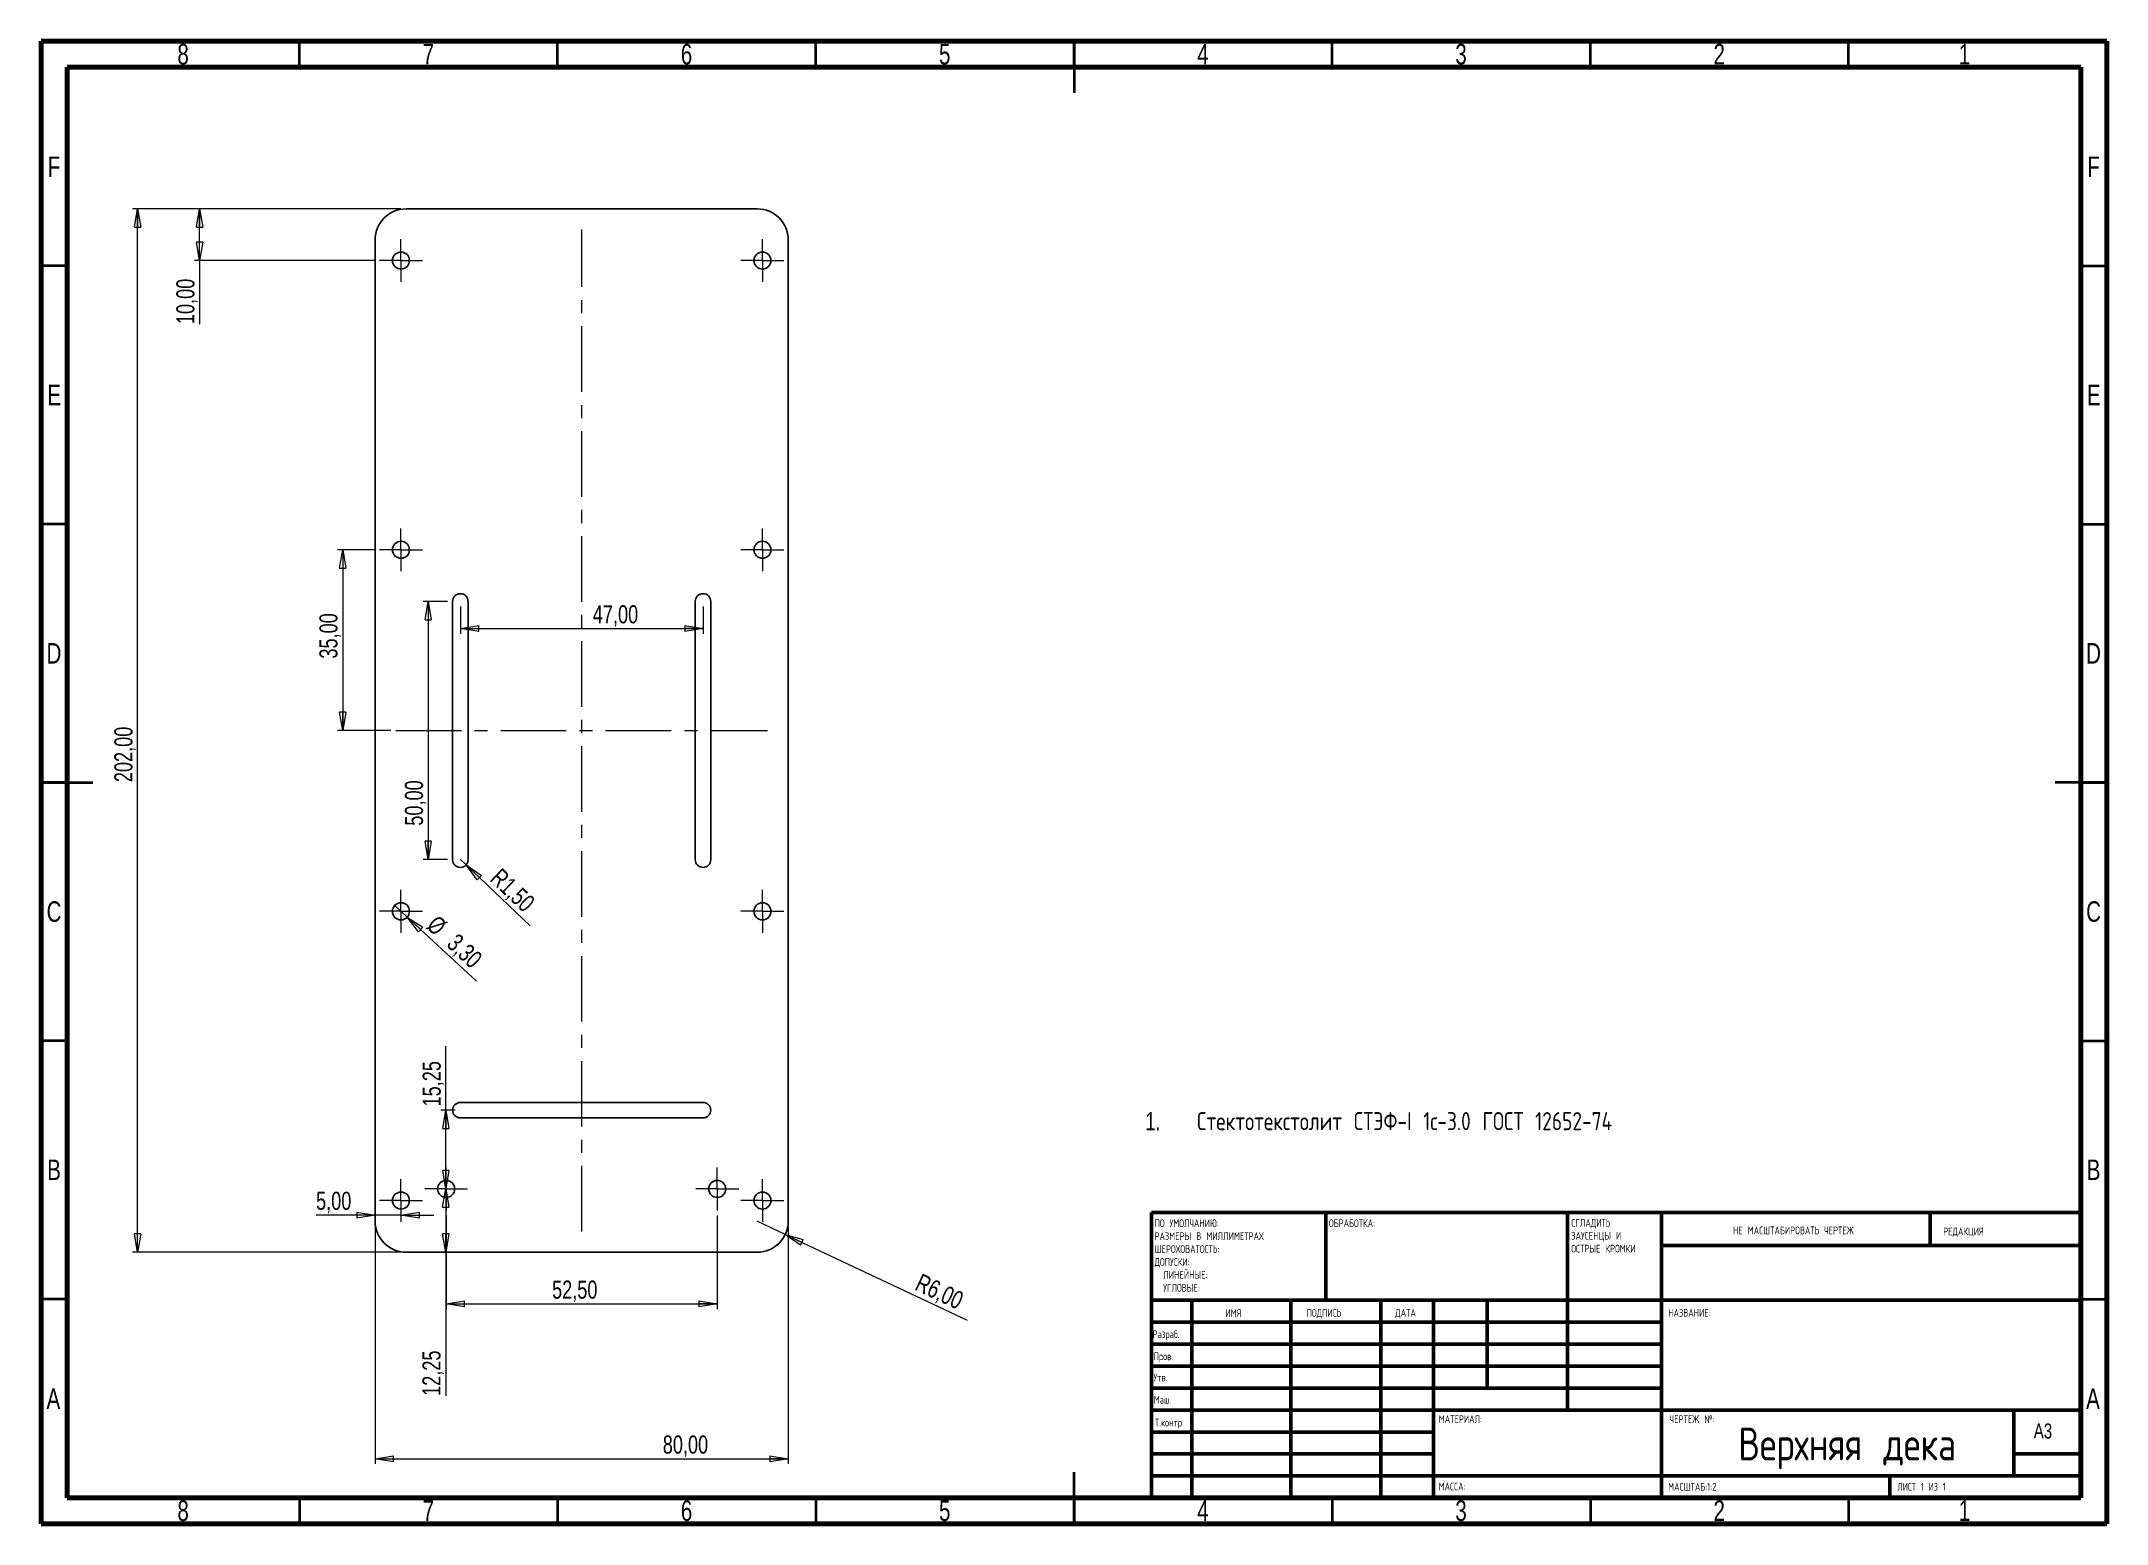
# Model space of a CAD drawing. Header units: millimetres. Extents: x 15 to 415, y 5 to 292.
import ezdxf

# ---------------------------------------------------------------- set-up
doc = ezdxf.new("R2010")
doc.units = ezdxf.units.MM
doc.linetypes.add('CENTERX2', pattern=[20.32, 12.7, -2.54, 2.54, -2.54])
doc.styles.add('SLDTEXTSTYLE0', font='TXT', dxfattribs={"width": 0.75, "bigfont": 'bigfont'})
doc.styles.add('SLDTEXTSTYLE1', font='TXT', dxfattribs={"width": 0.75})
doc.styles.add('SLDTEXTSTYLE2', font='TXT', dxfattribs={"width": 0.681818, "bigfont": 'bigfont'})
doc.dimstyles.new('SLDDIMSTYLE0', dxfattribs={"dimtxt": 3.5, "dimasz": 3.556, "dimexe": 0, "dimexo": 0.0625, "dimgap": 0.875, "dimtad": 1, "dimrnd": 1e-09, "dimzin": 12, "dimdsep": 46, "dimtxsty": 'SLDTEXTSTYLE1', "dimblk1": 'CLOSED', "dimblk2": 'CLOSED', "dimsah": 1, "dimcen": 0.09, "dimadec": 0, "dimazin": 3, "dimtfac": 1, "dimtmove": 0, "dimatfit": 0, "dimldrblk": 'CLOSED', "dimfxl": 0, "dimfrac": 2, "dimtolj": 1, "dimtzin": 12, "dimarcsym": 0})
doc.dimstyles.new('SLDDIMSTYLE1', dxfattribs={"dimtxt": 3.5, "dimasz": 3.556, "dimexe": 0, "dimexo": 0.0625, "dimgap": 0.875, "dimtad": 1, "dimrnd": 1e-09, "dimzin": 12, "dimdsep": 46, "dimtxsty": 'SLDTEXTSTYLE1', "dimblk1": 'CLOSED', "dimblk2": 'CLOSED', "dimsah": 1, "dimcen": 0.09, "dimadec": 0, "dimazin": 3, "dimtfac": 1, "dimtofl": 0, "dimtmove": 0, "dimatfit": 3, "dimldrblk": 'CLOSED', "dimfxl": 0, "dimfrac": 2, "dimtolj": 1, "dimtzin": 12, "dimarcsym": 0})
doc.dimstyles.new('SLDDIMSTYLE2', dxfattribs={"dimtxt": 3.5, "dimasz": 3.556, "dimexe": 0, "dimexo": 0.0625, "dimgap": 0.875, "dimtad": 1, "dimrnd": 1e-09, "dimzin": 12, "dimdsep": 46, "dimtxsty": 'SLDTEXTSTYLE1', "dimblk1": 'NONE', "dimblk2": 'CLOSED', "dimsah": 1, "dimcen": 0, "dimadec": 0, "dimazin": 3, "dimtfac": 1, "dimtmove": 0, "dimatfit": 3, "dimldrblk": 'NONE', "dimfxl": 0, "dimfrac": 2, "dimtolj": 1, "dimtzin": 12, "dimarcsym": 0})
doc.dimstyles.new('SLDDIMSTYLE3', dxfattribs={"dimtxt": 3.5, "dimasz": 3.556, "dimexe": 0, "dimexo": 0.0625, "dimgap": 0.875, "dimtad": 1, "dimrnd": 1e-09, "dimzin": 12, "dimdsep": 46, "dimtxsty": 'SLDTEXTSTYLE1', "dimblk1": 'CLOSED', "dimblk2": 'CLOSED', "dimsah": 1, "dimcen": 0, "dimadec": 0, "dimazin": 3, "dimtfac": 1, "dimtofl": 0, "dimtmove": 0, "dimatfit": 3, "dimldrblk": 'CLOSED', "dimfxl": 0, "dimfrac": 2, "dimtolj": 1, "dimtzin": 12, "dimarcsym": 0})

# ---------------------------------------------------------------- blocks, each defined once
blk = doc.blocks.new('SW_NOTE_0')
at = {"color": 0, "linetype": 'Continuous', "lineweight": 0, "char_height": 3.5, "attachment_point": 1}
for s, insert, style in [('1.', (-10, 4.51), 'SLDTEXTSTYLE1'), ('Стектотекстолит СТЭФ-I 1с-3.0 ГОСТ 12652-74', (0, 4.51), 'SLDTEXTSTYLE0')]:
    blk.add_mtext(s, dxfattribs=dict(at, insert=insert, style=style))
blk = doc.blocks.new('SW_NOTE_0_1')
at = {"color": 0, "linetype": 'Continuous', "lineweight": 0, "char_height": 1.5, "attachment_point": 1, "style": 'SLDTEXTSTYLE0'}
for s, insert in [('СГЛАДИТЬ', (0, 1.93)), ('ЗАУСЕНЦЫ И', (0, -0.57)), ('ОСТРЫЕ КРОМКИ', (0, -3.07))]:
    blk.add_mtext(s, dxfattribs=dict(at, insert=insert))
blk = doc.blocks.new('SW_NOTE_0_2')
at = {"color": 0, "linetype": 'Continuous', "lineweight": 0, "char_height": 1.5, "attachment_point": 1, "style": 'SLDTEXTSTYLE0'}
for s, insert in [('ПО УМОЛЧАНИЮ:', (0, 1.93)), ('РАЗМЕРЫ В МИЛЛИМЕТРАХ', (0, -0.57)), ('ШЕРОХОВАТОСТЬ:', (0, -3.07)), ('ДОПУСКИ:', (0, -5.57)), ('ЛИНЕЙНЫЕ:', (1.69, -8.07)), ('УГЛОВЫЕ:', (1.69, -10.57))]:
    blk.add_mtext(s, dxfattribs=dict(at, insert=insert))
blk = doc.blocks.new('_Closed')
at = {"color": 0, "linetype": 'ByBlock', "lineweight": -2}
for p, q in [((-1, 0.166667), (0, 0)), ((-1, 0.166667), (-1, -0.166667)), ((0, 0), (-1, -0.166667)), ((0, 0), (-1, 0))]:
    blk.add_line(p, q, dxfattribs=at)
blk = doc.blocks.new('_D')
at = {"color": 7, "linetype": 'Continuous', "lineweight": 0}
for p, q in [((79.66, 64.75), (68.21, 64.75)), ((84.66, 64.75), (79.66, 64.75)), ((84.66, 64.75), (91.01, 64.75))]:
    blk.add_line(p, q, dxfattribs=at)
at = {"color": 7, "linetype": 'Continuous', "lineweight": 18, "xscale": 3.556, "yscale": 3.556}
blk.add_blockref('_Closed', (79.66, 64.75, -1.5), dxfattribs=at)
at = {"color": 7, "linetype": 'Continuous', "lineweight": 18, "xscale": 3.556, "yscale": 3.556, "rotation": 180.0000000000004}
blk.add_blockref('_Closed', (84.66, 64.75, -1.5), dxfattribs=at)
at = {"color": 7, "linetype": 'Continuous', "lineweight": 18, "insert": (68.21, 69.26), "char_height": 3.5, "attachment_point": 1, "style": 'SLDTEXTSTYLE1'}
blk.add_mtext('5,00', dxfattribs=at)
blk = doc.blocks.new('_D_1')
at = {"color": 7, "linetype": 'Continuous', "lineweight": 0}
for p, q in [((79.66, 62.56), (79.66, 16.56)), ((159.66, 62.56), (159.66, 16.56)), ((79.66, 17.56), (159.66, 17.56))]:
    blk.add_line(p, q, dxfattribs=at)
at = {"color": 7, "linetype": 'Continuous', "lineweight": 18, "xscale": 3.556, "yscale": 3.556, "rotation": 180.0000000000004}
blk.add_blockref('_Closed', (79.66, 17.56, -1.5), dxfattribs=at)
at = {"color": 7, "linetype": 'Continuous', "lineweight": 18, "xscale": 3.556, "yscale": 3.556}
blk.add_blockref('_Closed', (159.66, 17.56, -1.5), dxfattribs=at)
at = {"color": 7, "linetype": 'Continuous', "lineweight": 18, "insert": (135.36, 22.07), "char_height": 3.5, "attachment_point": 1, "style": 'SLDTEXTSTYLE1'}
blk.add_mtext('80,00', dxfattribs=at)
blk = doc.blocks.new('_D_2')
at = {"color": 7, "linetype": 'Continuous', "lineweight": 0}
for p, q in [((84.66, 259.56), (32.66, 259.56)), ((33.66, 57.56), (33.66, 259.56)), ((84.66, 57.56), (32.66, 57.56))]:
    blk.add_line(p, q, dxfattribs=at)
at = {"color": 7, "linetype": 'Continuous', "lineweight": 18, "xscale": 3.556, "yscale": 3.556}
for p, rotation in [((33.66, 259.56, -1.5), 90.0000000000004), ((33.66, 57.56, -1.5), 270.0000000000004)]:
    blk.add_blockref('_Closed', p, dxfattribs=dict(at, rotation=rotation))
at = {"color": 7, "linetype": 'Continuous', "lineweight": 18, "insert": (29.15, 148.57), "char_height": 3.5, "attachment_point": 1, "rotation": 90, "style": 'SLDTEXTSTYLE1'}
blk.add_mtext('202,00', dxfattribs=at)
blk = doc.blocks.new('_D_3')
at = {"color": 7, "linetype": 'Continuous', "lineweight": 0}
for q in [(83.45, 124.68), (99.28, 110.05)]:
    blk.add_line((85.87, 122.44), q, dxfattribs=at)
at = {"color": 7, "linetype": 'Continuous', "lineweight": 18, "xscale": 3.556, "yscale": 3.556, "rotation": 137.251885691519}
blk.add_blockref('_Closed', (85.87, 122.44, -1.5), dxfattribs=at)
at = {"color": 7, "linetype": 'Continuous', "lineweight": 18, "char_height": 3.5, "attachment_point": 1, "rotation": 317.2519, "style": 'SLDTEXTSTYLE1'}
for s, insert in [('%%c', (91.77, 123.04)), ('3,30', (95.68, 119.5))]:
    blk.add_mtext(s, dxfattribs=dict(at, insert=insert))
blk = doc.blocks.new('_None')
blk = doc.blocks.new('_D_4')
at = {"color": 7, "linetype": 'Continuous', "lineweight": 0}
for p, q in [((79.51, 193.56), (72.37, 193.56)), ((73.37, 193.56), (73.37, 158.56)), ((82.66, 158.56), (72.37, 158.56))]:
    blk.add_line(p, q, dxfattribs=at)
at = {"color": 7, "linetype": 'Continuous', "lineweight": 18, "xscale": 3.556, "yscale": 3.556}
for p, rotation in [((73.37, 193.56, -1.5), 90.0000000000004), ((73.37, 158.56, -1.5), 270.0000000000004)]:
    blk.add_blockref('_Closed', p, dxfattribs=dict(at, rotation=rotation))
at = {"color": 7, "linetype": 'Continuous', "lineweight": 18, "insert": (68.86, 172.49), "char_height": 3.5, "attachment_point": 1, "rotation": 90, "style": 'SLDTEXTSTYLE1'}
blk.add_mtext('35,00', dxfattribs=at)
blk = doc.blocks.new('_D_5')
at = {"color": 7, "linetype": 'Continuous', "lineweight": 0}
for q in [(153.66, 63.56), (194.29, 44.41)]:
    blk.add_line((159.09, 61), q, dxfattribs=at)
at = {"color": 7, "linetype": 'Continuous', "lineweight": 18, "xscale": 3.556, "yscale": 3.556, "rotation": 154.7679513698472}
blk.add_blockref('_Closed', (159.09, 61, -1.5), dxfattribs=at)
at = {"color": 7, "linetype": 'Continuous', "lineweight": 18, "insert": (185.46, 53.55), "char_height": 3.5, "attachment_point": 1, "rotation": 334.768, "style": 'SLDTEXTSTYLE1'}
blk.add_mtext('R6,00', dxfattribs=at)
blk = doc.blocks.new('_D_6')
at = {"color": 7, "linetype": 'Continuous', "lineweight": 0}
for p, q in [((84.66, 259.56), (44.66, 259.56)), ((45.66, 249.56), (45.66, 259.56)), ((79.51, 249.56), (44.66, 249.56)), ((45.66, 249.56), (45.66, 237.25))]:
    blk.add_line(p, q, dxfattribs=at)
at = {"color": 7, "linetype": 'Continuous', "lineweight": 18, "xscale": 3.556, "yscale": 3.556}
for p, rotation in [((45.66, 259.56, -1.5), 90.0000000000004), ((45.66, 249.56, -1.5), 270.0000000000004)]:
    blk.add_blockref('_Closed', p, dxfattribs=dict(at, rotation=rotation))
at = {"color": 7, "linetype": 'Continuous', "lineweight": 18, "insert": (41.15, 237.25), "char_height": 3.5, "attachment_point": 1, "rotation": 90, "style": 'SLDTEXTSTYLE1'}
blk.add_mtext('10,00', dxfattribs=at)
blk = doc.blocks.new('_D_7')
at = {"color": 7, "linetype": 'Continuous', "lineweight": 0}
for p, q in [((93.32, 69.81), (93.32, 57.56)), ((93.32, 57.56), (93.32, 29.74))]:
    blk.add_line(p, q, dxfattribs=at)
at = {"color": 7, "linetype": 'Continuous', "lineweight": 18, "xscale": 3.556, "yscale": 3.556}
for p, rotation in [((93.32, 69.81, -1.5), 90.0000000000004), ((93.32, 57.56, -1.5), 270.0000000000004)]:
    blk.add_blockref('_Closed', p, dxfattribs=dict(at, rotation=rotation))
at = {"color": 7, "linetype": 'Continuous', "lineweight": 18, "insert": (88.81, 29.74), "char_height": 3.5, "attachment_point": 1, "rotation": 90, "style": 'SLDTEXTSTYLE1'}
blk.add_mtext('12,25', dxfattribs=at)
blk = doc.blocks.new('_D_8')
at = {"color": 7, "linetype": 'Continuous', "lineweight": 0}
for p, q in [((93.41, 64.66), (93.41, 46.56)), ((145.91, 64.66), (145.91, 46.56)), ((93.41, 47.56), (145.91, 47.56))]:
    blk.add_line(p, q, dxfattribs=at)
at = {"color": 7, "linetype": 'Continuous', "lineweight": 18, "xscale": 3.556, "yscale": 3.556, "rotation": 180.0000000000004}
blk.add_blockref('_Closed', (93.41, 47.56, -1.5), dxfattribs=at)
at = {"color": 7, "linetype": 'Continuous', "lineweight": 18, "xscale": 3.556, "yscale": 3.556}
blk.add_blockref('_Closed', (145.91, 47.56, -1.5), dxfattribs=at)
at = {"color": 7, "linetype": 'Continuous', "lineweight": 18, "insert": (113.92, 52.07), "char_height": 3.5, "attachment_point": 1, "style": 'SLDTEXTSTYLE1'}
blk.add_mtext('52,50', dxfattribs=at)
blk = doc.blocks.new('_D_9')
at = {"color": 7, "linetype": 'Continuous', "lineweight": 0}
for p, q in [((93.35, 85.06), (93.35, 97.42)), ((95.16, 85.06), (92.35, 85.06)), ((93.35, 69.81), (93.35, 85.06))]:
    blk.add_line(p, q, dxfattribs=at)
at = {"color": 7, "linetype": 'Continuous', "lineweight": 18, "xscale": 3.556, "yscale": 3.556}
for p, rotation in [((93.35, 85.06, -1.5), 90.0000000000004), ((93.35, 69.81, -1.5), 270.0000000000004)]:
    blk.add_blockref('_Closed', p, dxfattribs=dict(at, rotation=rotation))
at = {"color": 7, "linetype": 'Continuous', "lineweight": 18, "insert": (88.84, 85.78), "char_height": 3.5, "attachment_point": 1, "rotation": 90, "style": 'SLDTEXTSTYLE1'}
blk.add_mtext('15,25', dxfattribs=at)
blk = doc.blocks.new('_D_10')
at = {"color": 7, "linetype": 'Continuous', "lineweight": 0}
for p, q in [((93.66, 183.56), (88.93, 183.56)), ((89.93, 183.56), (89.93, 133.56)), ((93.66, 133.56), (88.93, 133.56))]:
    blk.add_line(p, q, dxfattribs=at)
at = {"color": 7, "linetype": 'Continuous', "lineweight": 18, "xscale": 3.556, "yscale": 3.556}
for p, rotation in [((89.93, 183.56, -1.5), 90.0000000000004), ((89.93, 133.56, -1.5), 270.0000000000004)]:
    blk.add_blockref('_Closed', p, dxfattribs=dict(at, rotation=rotation))
at = {"color": 7, "linetype": 'Continuous', "lineweight": 18, "insert": (85.42, 140.14), "char_height": 3.5, "attachment_point": 1, "rotation": 90, "style": 'SLDTEXTSTYLE1'}
blk.add_mtext('50,00', dxfattribs=at)
blk = doc.blocks.new('_D_11')
at = {"color": 7, "linetype": 'Continuous', "lineweight": 0}
for q in [(96.16, 133.56), (109.66, 120.74)]:
    blk.add_line((97.25, 132.53), q, dxfattribs=at)
at = {"color": 7, "linetype": 'Continuous', "lineweight": 18, "xscale": 3.556, "yscale": 3.556, "rotation": 136.4725271184817}
blk.add_blockref('_Closed', (97.25, 132.53, -1.5), dxfattribs=at)
at = {"color": 7, "linetype": 'Continuous', "lineweight": 18, "insert": (104.1, 132.15), "char_height": 3.5, "attachment_point": 1, "rotation": 316.4725, "style": 'SLDTEXTSTYLE1'}
blk.add_mtext('R1,50', dxfattribs=at)
blk = doc.blocks.new('_D_12')
at = {"color": 7, "linetype": 'Continuous', "lineweight": 0}
for p, q in [((96.16, 182.56), (96.16, 177.31)), ((143.16, 182.56), (143.16, 177.31)), ((96.16, 178.31), (143.16, 178.31))]:
    blk.add_line(p, q, dxfattribs=at)
at = {"color": 7, "linetype": 'Continuous', "lineweight": 18, "xscale": 3.556, "yscale": 3.556, "rotation": 180.0000000000004}
blk.add_blockref('_Closed', (96.16, 178.31, -1.5), dxfattribs=at)
at = {"color": 7, "linetype": 'Continuous', "lineweight": 18, "xscale": 3.556, "yscale": 3.556}
blk.add_blockref('_Closed', (143.16, 178.31, -1.5), dxfattribs=at)
at = {"color": 7, "linetype": 'Continuous', "lineweight": 18, "insert": (121.81, 182.82), "char_height": 3.5, "attachment_point": 1, "style": 'SLDTEXTSTYLE1'}
blk.add_mtext('47,00', dxfattribs=at)
blk = doc.blocks.new('SW_CENTERMARKSYMBOL_0')
at = {"color": 0, "linetype": 'Continuous', "lineweight": 18}
for p, q in [((0, 2.5), (0, 4.15)), ((-2.5, 0), (-4.15, 0)), ((0, 0), (-2.5, 0)), ((0, 0), (0, 2.5)), ((0, 0), (0, -2.5)), ((0, 0), (2.5, 0)), ((2.5, 0), (4.15, 0)), ((0, -2.5), (0, -4.15))]:
    blk.add_line(p, q, dxfattribs=at)
blk = doc.blocks.new('SW_CENTERMARKSYMBOL_1')
at = {"color": 0, "linetype": 'Continuous', "lineweight": 18}
for p, q in [((0, 2.5), (0, 4.15)), ((-2.5, 0), (-4.15, 0)), ((0, 0), (-2.5, 0)), ((0, 0), (0, 2.5)), ((0, 0), (0, -2.5)), ((0, 0), (2.5, 0)), ((2.5, 0), (4.15, 0)), ((0, -2.5), (0, -4.15))]:
    blk.add_line(p, q, dxfattribs=at)
blk = doc.blocks.new('SW_CENTERMARKSYMBOL_2')
at = {"color": 0, "linetype": 'Continuous', "lineweight": 18}
for p, q in [((0, 2.5), (0, 4.15)), ((-2.5, 0), (-4.15, 0)), ((0, 0), (-2.5, 0)), ((0, 0), (0, 2.5)), ((0, 0), (0, -2.5)), ((0, 0), (2.5, 0)), ((2.5, 0), (4.15, 0)), ((0, -2.5), (0, -4.15))]:
    blk.add_line(p, q, dxfattribs=at)
blk = doc.blocks.new('SW_CENTERMARKSYMBOL_3')
at = {"color": 0, "linetype": 'Continuous', "lineweight": 18}
for p, q in [((0, 2.5), (0, 4.15)), ((-2.5, 0), (-4.15, 0)), ((0, 0), (-2.5, 0)), ((0, 0), (0, 2.5)), ((0, 0), (0, -2.5)), ((0, 0), (2.5, 0)), ((2.5, 0), (4.15, 0)), ((0, -2.5), (0, -4.15))]:
    blk.add_line(p, q, dxfattribs=at)
blk = doc.blocks.new('SW_CENTERMARKSYMBOL_4')
at = {"color": 0, "linetype": 'Continuous', "lineweight": 18}
for p, q in [((0, 2.5), (0, 4.15)), ((-2.5, 0), (-4.15, 0)), ((0, 0), (-2.5, 0)), ((0, 0), (0, 2.5)), ((0, 0), (0, -2.5)), ((0, 0), (2.5, 0)), ((2.5, 0), (4.15, 0)), ((0, -2.5), (0, -4.15))]:
    blk.add_line(p, q, dxfattribs=at)
blk = doc.blocks.new('SW_CENTERMARKSYMBOL_5')
at = {"color": 0, "linetype": 'Continuous', "lineweight": 18}
for p, q in [((0, 2.5), (0, 4.15)), ((-2.5, 0), (-4.15, 0)), ((0, 0), (-2.5, 0)), ((0, 0), (0, 2.5)), ((0, 0), (0, -2.5)), ((0, 0), (2.5, 0)), ((2.5, 0), (4.15, 0)), ((0, -2.5), (0, -4.15))]:
    blk.add_line(p, q, dxfattribs=at)
blk = doc.blocks.new('SW_CENTERMARKSYMBOL_6')
at = {"color": 0, "linetype": 'Continuous', "lineweight": 18}
for p, q in [((0, 2.5), (0, 4.15)), ((-2.5, 0), (-4.15, 0)), ((0, 0), (-2.5, 0)), ((0, 0), (0, 2.5)), ((0, 0), (0, -2.5)), ((0, 0), (2.5, 0)), ((2.5, 0), (4.15, 0)), ((0, -2.5), (0, -4.15))]:
    blk.add_line(p, q, dxfattribs=at)
blk = doc.blocks.new('SW_CENTERMARKSYMBOL_7')
at = {"color": 0, "linetype": 'Continuous', "lineweight": 18}
for p, q in [((0, 2.5), (0, 4.15)), ((-2.5, 0), (-4.15, 0)), ((0, 0), (-2.5, 0)), ((0, 0), (0, 2.5)), ((0, 0), (0, -2.5)), ((0, 0), (2.5, 0)), ((2.5, 0), (4.15, 0)), ((0, -2.5), (0, -4.15))]:
    blk.add_line(p, q, dxfattribs=at)
blk = doc.blocks.new('SW_CENTERMARKSYMBOL_8')
at = {"color": 0, "linetype": 'Continuous', "lineweight": 18}
for p, q in [((0, 2.5), (0, 4.15)), ((-2.5, 0), (-4.15, 0)), ((0, 0), (-2.5, 0)), ((0, 0), (0, 2.5)), ((0, 0), (0, -2.5)), ((0, 0), (2.5, 0)), ((2.5, 0), (4.15, 0)), ((0, -2.5), (0, -4.15))]:
    blk.add_line(p, q, dxfattribs=at)
blk = doc.blocks.new('SW_CENTERMARKSYMBOL_9')
at = {"color": 0, "linetype": 'Continuous', "lineweight": 18}
for p, q in [((0, 2.5), (0, 4.15)), ((-2.5, 0), (-4.15, 0)), ((0, 0), (-2.5, 0)), ((0, 0), (0, 2.5)), ((0, 0), (0, -2.5)), ((0, 0), (2.5, 0)), ((2.5, 0), (4.15, 0)), ((0, -2.5), (0, -4.15))]:
    blk.add_line(p, q, dxfattribs=at)

msp = doc.modelspace()

# ---------------------------------------------------------------- linework, layer by layer
at = {"color": 7, "linetype": 'Continuous', "lineweight": 70}
for p, q in [((15, 5), (15, 292)), ((15, 292), (415, 292)), ((415, 292), (415, 5)), ((20, 10), (20, 287)), ((20, 287), (410, 287)), ((410, 287), (410, 10)), ((410, 10), (20, 10)), ((415, 5), (15, 5))]:
    msp.add_line(p, q, dxfattribs=at)
at = {"color": 7, "linetype": 'Continuous', "lineweight": 35}
for p, q in [((65, 287), (65, 292)), ((115, 287), (115, 292)), ((165, 287), (165, 292)), ((215, 292), (215, 282)), ((215, 287), (215, 292)), ((265, 287), (265, 292)), ((315, 287), (315, 292)), ((365, 287), (365, 292)), ((20, 248.5), (15, 248.5)), ((410, 248.5), (415, 248.5)), ((20, 198.5), (15, 198.5)), ((410, 198.5), (415, 198.5)), ((15, 148.5), (25, 148.5)), ((20, 148.5), (15, 148.5)), ((415, 148.5), (405, 148.5)), ((410, 148.5), (415, 148.5)), ((20, 98.5), (15, 98.5)), ((410, 98.5), (415, 98.5)), ((20, 48.5), (15, 48.5)), ((410, 48.5), (415, 48.5)), ((215, 5), (215, 15)), ((65, 10), (65, 5)), ((115, 10), (115, 5)), ((165, 10), (165, 5)), ((215, 10), (215, 5)), ((265, 10), (265, 5)), ((315, 10), (315, 5)), ((365, 10), (365, 5))]:
    msp.add_line(p, q, dxfattribs=at)
at = {"color": 7, "linetype": 'Continuous', "lineweight": 25}
for p, q in [((153.658, 259.559), (85.658, 259.559)), ((79.658, 253.559), (79.658, 63.559)), ((159.658, 63.559), (159.658, 253.559)), ((94.658, 183.559), (94.658, 133.559)), ((97.658, 133.559), (97.658, 183.559)), ((141.658, 183.559), (141.658, 133.559)), ((144.658, 133.559), (144.658, 183.559)), ((143.158, 86.559), (96.158, 86.559)), ((96.158, 83.559), (143.158, 83.559)), ((85.658, 57.559), (153.658, 57.559))]:
    msp.add_line(p, q, dxfattribs=at)
at = {"color": 7, "linetype": 'CENTERX2', "lineweight": 18}
for p, q in [((119.658, 61.559), (119.658, 255.559)), ((83.658, 158.559), (155.658, 158.559))]:
    msp.add_line(p, q, dxfattribs=at)
at = {"color": 7, "linetype": 'Continuous', "lineweight": 50}
for p, q in [((230, 65.25), (410, 65.25)), ((230, 65.25), (230, 10)), ((263.8, 48.25), (263.8, 65.25)), ((310.6, 65.25), (310.6, 27)), ((328.8, 65.25), (328.8, 10)), ((380.8, 58.875), (380.8, 65.25)), ((410, 58.875), (328.8, 58.875)), ((410, 48.25), (230, 48.25)), ((237.8, 48.25), (237.8, 10)), ((256.991, 48.25), (256.991, 10)), ((274.399, 48.25), (274.399, 10)), ((284.6, 10), (284.6, 48.25)), ((295, 31.25), (295, 48.25)), ((328.8, 44), (230, 44)), ((328.8, 39.75), (230, 39.75)), ((328.8, 35.5), (230, 35.5)), ((328.8, 31.25), (230, 31.25)), ((284.6, 27), (230, 27)), ((284.6, 27), (410, 27)), ((397, 14.25), (397, 27)), ((284.6, 22.75), (230, 22.75)), ((284.6, 18.5), (230, 18.5)), ((410, 18.5), (397, 18.5)), ((230, 14.25), (410, 14.25)), ((373, 10), (373, 14.25))]:
    msp.add_line(p, q, dxfattribs=at)
at = {"color": 7, "linetype": 'Continuous', "lineweight": 25}
for centre in [(84.658, 249.559), (154.658, 249.559), (84.658, 193.559), (154.658, 193.559), (84.658, 123.559), (154.658, 123.559), (84.658, 67.559), (93.408, 69.809), (145.908, 69.809), (154.658, 67.559)]:
    msp.add_circle(centre, 1.65, dxfattribs=at)
for centre, radius, start, end in [((85.658, 253.559), 6, 90, 180), ((153.658, 253.559), 6, 0, 90), ((96.158, 183.559), 1.5, 0, 180), ((143.158, 183.559), 1.5, 0, 180), ((96.158, 133.559), 1.5, 180, 0), ((143.158, 133.559), 1.5, 180, 0), ((96.158, 85.059), 1.5, 90, 270), ((143.158, 85.059), 1.5, 270, 90), ((85.658, 63.559), 6, 180, 270), ((153.658, 63.559), 6, 270, 0)]:
    msp.add_arc(centre, radius, start, end, dxfattribs=at)

# ---------------------------------------------------------------- block references
at = {"color": 7, "linetype": 'Continuous', "lineweight": 0}
for name, p in [('SW_CENTERMARKSYMBOL_0', (84.658, 249.559)), ('SW_CENTERMARKSYMBOL_3', (154.658, 249.559)), ('SW_CENTERMARKSYMBOL_1', (84.658, 193.559)), ('SW_CENTERMARKSYMBOL_2', (154.658, 193.559)), ('SW_CENTERMARKSYMBOL_6', (84.658, 123.559)), ('SW_CENTERMARKSYMBOL_7', (154.658, 123.559)), ('SW_NOTE_0', (238.819, 80.176)), ('SW_CENTERMARKSYMBOL_8', (93.408, 69.809)), ('SW_CENTERMARKSYMBOL_9', (145.908, 69.809)), ('SW_CENTERMARKSYMBOL_5', (84.658, 67.559)), ('SW_CENTERMARKSYMBOL_4', (154.658, 67.559)), ('SW_NOTE_0_1', (311.309, 62.069)), ('SW_NOTE_0_2', (230.594, 61.987))]:
    msp.add_blockref(name, p, dxfattribs=at)

# ---------------------------------------------------------------- texts
for s, insert, char_height, attachment_point, style in [('8', (42.46, 291.496), 3.969, 2, 'SLDTEXTSTYLE1'), ('7', (89.96, 291.496), 3.969, 2, 'SLDTEXTSTYLE1'), ('6', (139.96, 291.496), 3.969, 2, 'SLDTEXTSTYLE1'), ('5', (189.96, 291.496), 3.969, 2, 'SLDTEXTSTYLE1'), ('4', (239.96, 291.496), 3.969, 2, 'SLDTEXTSTYLE1'), ('3', (289.96, 291.496), 3.969, 2, 'SLDTEXTSTYLE1'), ('2', (339.96, 291.496), 3.969, 2, 'SLDTEXTSTYLE1'), ('1', (387.46, 291.496), 3.969, 2, 'SLDTEXTSTYLE1'), ('F', (17.458, 269.689), 3.969, 2, 'SLDTEXTSTYLE1'), ('F', (412.458, 269.689), 3.969, 2, 'SLDTEXTSTYLE1'), ('E', (17.508, 225.496), 3.969, 2, 'SLDTEXTSTYLE1'), ('E', (412.508, 225.496), 3.969, 2, 'SLDTEXTSTYLE1'), ('D', (17.453, 175.496), 3.969, 2, 'SLDTEXTSTYLE1'), ('D', (412.453, 175.496), 3.969, 2, 'SLDTEXTSTYLE1'), ('C', (17.459, 125.496), 3.969, 2, 'SLDTEXTSTYLE1'), ('C', (412.459, 125.496), 3.969, 2, 'SLDTEXTSTYLE1'), ('B', (17.471, 75.496), 3.969, 2, 'SLDTEXTSTYLE1'), ('B', (412.471, 75.496), 3.969, 2, 'SLDTEXTSTYLE1'), ('ОБРАБОТКА:', (264.371, 63.919), 1.5, 1, 'SLDTEXTSTYLE0'), ('НЕ МАСШТАБИРОВАТЬ ЧЕРТЕЖ', (342.615, 62.533), 1.5, 1, 'SLDTEXTSTYLE0'), ('РЕДАКЦИЯ', (383.328, 62.335), 1.5, 1, 'SLDTEXTSTYLE0'), ('ИМЯ', (244.322, 46.501), 1.5, 1, 'SLDTEXTSTYLE0'), ('ПОДПИСЬ', (260.034, 46.562), 1.5, 1, 'SLDTEXTSTYLE0'), ('ДАТА', (277.215, 46.576), 1.5, 1, 'SLDTEXTSTYLE0'), ('НАЗВАНИЕ:', (330.074, 46.576), 1.5, 1, 'SLDTEXTSTYLE0'), ('Разраб.', (230.212, 42.43), 1.5, 1, 'SLDTEXTSTYLE0'), ('Пров.', (230.41, 38.154), 1.5, 1, 'SLDTEXTSTYLE0'), ('Утв.', (230.402, 34.064), 1.5, 1, 'SLDTEXTSTYLE0'), ('A', (17.34, 31.189), 3.969, 2, 'SLDTEXTSTYLE1'), ('Маш.', (230.455, 29.734), 1.5, 1, 'SLDTEXTSTYLE0'), ('A', (412.34, 31.189), 3.969, 2, 'SLDTEXTSTYLE1'), ('Т.контр', (230.669, 25.35), 1.5, 1, 'SLDTEXTSTYLE0'), ('МАТЕРИАЛ:', (285.646, 25.986), 1.5, 1, 'SLDTEXTSTYLE0'), ('ЧЕРТЕЖ №:', (330.372, 25.986), 1.5, 1, 'SLDTEXTSTYLE0'), ('A3', (400.871, 24.406), 2.9104, 1, 'SLDTEXTSTYLE1'), ('Верхняя дека', (364.758, 23.607), 6.35, 2, 'SLDTEXTSTYLE0'), ('МАССА:', (285.618, 12.949), 1.4986, 1, 'SLDTEXTSTYLE0'), ('МАСШТАБ:1:2', (330.074, 12.9), 1.5, 1, 'SLDTEXTSTYLE0'), ('ЛИСТ 1 ИЗ 1', (374.478, 12.9), 1.5, 1, 'SLDTEXTSTYLE2'), ('8', (42.46, 9.496), 3.969, 2, 'SLDTEXTSTYLE1'), ('7', (89.96, 9.496), 3.969, 2, 'SLDTEXTSTYLE1'), ('6', (139.96, 9.496), 3.969, 2, 'SLDTEXTSTYLE1'), ('5', (189.96, 9.496), 3.969, 2, 'SLDTEXTSTYLE1'), ('4', (239.96, 9.496), 3.969, 2, 'SLDTEXTSTYLE1'), ('3', (289.96, 9.496), 3.969, 2, 'SLDTEXTSTYLE1'), ('2', (339.96, 9.496), 3.969, 2, 'SLDTEXTSTYLE1'), ('1', (387.46, 9.496), 3.969, 2, 'SLDTEXTSTYLE1')]:
    msp.add_mtext(s, dxfattribs=dict(at, insert=insert, char_height=char_height, attachment_point=attachment_point, style=style))

# ---------------------------------------------------------------- dimensions: what is measured, and where the dimension line sits
at = {"color": 7, "linetype": 'Continuous', "lineweight": 18}
for base, p1, p2, picture, middle in [((33.658, 259.559), (85.658, 57.559), (85.658, 259.559), '_D_2', (33.658, 155.685)), ((45.658, 259.559), (80.508, 249.559), (85.658, 259.559), '_D_6', (45.658, 243.066)), ((73.373, 158.559), (80.508, 193.559), (83.658, 158.559), '_D_4', (73.373, 178.311)), ((89.931, 133.559), (94.658, 183.559), (94.658, 133.559), '_D_10', (89.931, 145.962)), ((93.351, 85.059), (89.258, 69.809), (96.158, 85.059), '_D_9', (93.351, 91.603)), ((93.323, 57.559), (89.258, 69.809), (85.658, 57.559), '_D_7', (93.323, 35.559))]:
    dim = msp.add_linear_dim(base=base, p1=p1, p2=p2, angle=90, dimstyle='SLDDIMSTYLE1', dxfattribs=at)
    dim.commit()
    dim.dimension.update_dxf_attribs({"geometry": picture, "text_midpoint": middle, "dimtype": 160})
for base, p1, p2, dimstyle, picture, middle in [((143.158, 178.311), (96.158, 183.559), (143.158, 183.559), 'SLDDIMSTYLE1', '_D_12', (127.629, 178.311)), ((79.658, 64.753), (84.658, 63.409), (79.658, 63.559), 'SLDDIMSTYLE0', '_D', (72.74, 64.753)), ((145.908, 47.559), (93.408, 65.659), (145.908, 65.659), 'SLDDIMSTYLE1', '_D_8', (119.734, 47.559)), ((159.658, 17.559), (79.658, 63.559), (159.658, 63.559), 'SLDDIMSTYLE1', '_D_1', (141.182, 17.559))]:
    dim = msp.add_linear_dim(base=base, p1=p1, p2=p2, dimstyle=dimstyle, dxfattribs=at)
    dim.commit()
    dim.dimension.update_dxf_attribs({"geometry": picture, "text_midpoint": middle, "dimtype": 160})
for center, mpoint, picture, middle in [((96.158, 133.559), (97.245, 132.526), '_D_11', (105.556, 124.632)), ((153.658, 63.559), (159.085, 61.002), '_D_5', (189.005, 46.902))]:
    dim = msp.add_radius_dim(center=center, mpoint=mpoint, dimstyle='SLDDIMSTYLE3', dxfattribs=at)
    dim.commit()
    dim.dimension.update_dxf_attribs({"geometry": picture, "text_midpoint": middle, "dimtype": 164})
dim = msp.add_diameter_dim_2p(p1=(83.446, 124.679), p2=(85.869, 122.439), dimstyle='SLDDIMSTYLE2', dxfattribs=at)
dim.commit()
dim.dimension.update_dxf_attribs({"geometry": '_D_3', "text_midpoint": (94.228, 114.713), "dimtype": 163})

doc.saveas('drawing.dxf')
